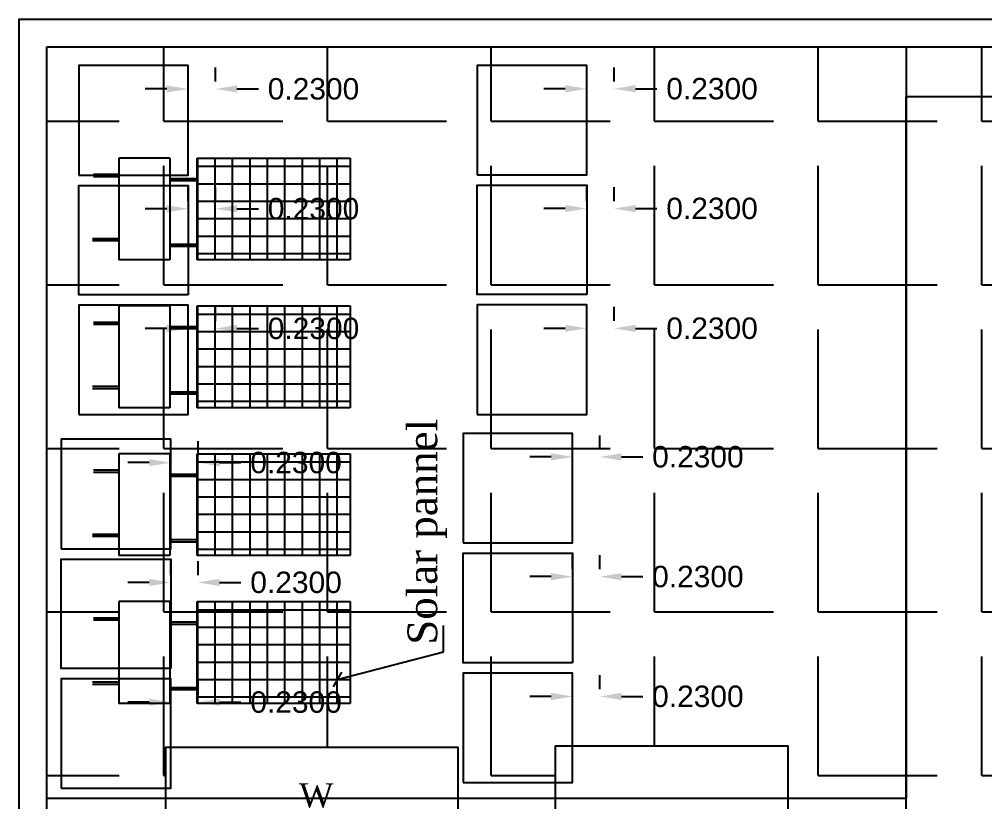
# Model space of a CAD drawing. Header units: metres. Extents: x 33037 to 87500, y -4470 to 25.
# Drawn here: x 87481.74 to 87489.86, y -4435.76 to -4429.17 of the extents above; entities that cross this region are included whole.
import ezdxf
from ezdxf.enums import TextEntityAlignment as Align

# ---------------------------------------------------------------- set-up
doc = ezdxf.new("R2010")
doc.units = ezdxf.units.M
doc.header["$MEASUREMENT"] = 0
for name, color, linetype in [('BLK_1_FLR_4_ROOF_AREA', 54, 'Continuous'), ('SOLAR_PANEL', 3, 'Continuous'), ('SOLAR_WATER_HEATER', 1, 'Continuous')]:
    doc.layers.add(name, color=color, linetype=linetype)
doc.styles.add('ISO Proportional', font='isocpeur.ttf')
doc.styles.add('ROMANS', font='times.ttf')
doc.styles.get("Standard").update_dxf_attribs({"font": 'arial.ttf'})
doc.dimstyles.get("Standard").update_dxf_attribs({"dimtxt": 0.18, "dimasz": 0.18, "dimexe": 0.18, "dimexo": 0.0625, "dimgap": 0.09, "dimtad": 0, "dimtih": 1, "dimtoh": 1, "dimdec": 4, "dimzin": 0, "dimdsep": 46, "dimtxsty": 'Standard', "dimcen": 0.09, "dimadec": 0, "dimazin": 0, "dimtfac": 1, "dimtdec": 4, "dimtofl": 0, "dimtmove": 0, "dimatfit": 3, "dimfxl": 0, "dimtolj": 1, "dimtzin": 0, "dimarcsym": 0})
doc.dimstyles.new('T-roman', dxfattribs={"dimtxt": 0.2, "dimasz": 0.2, "dimexe": 0.18, "dimexo": 0.0625, "dimgap": 0.09, "dimtad": 0, "dimtoh": 1, "dimzin": 0, "dimdsep": 46, "dimtxsty": 'ISO Proportional', "dimblk": 'OBLIQUE', "dimcen": 0.09, "dimclrd": 5, "dimclre": 2, "dimclrt": 7, "dimadec": 0, "dimazin": 0, "dimtfac": 1, "dimtofl": 0, "dimtmove": 2, "dimatfit": 3, "dimldrblk": 'OBLIQUE', "dimfxl": 0, "dimtolj": 1, "dimtzin": 0, "dimarcsym": 0})

# ---------------------------------------------------------------- blocks, each defined once
blk = doc.blocks.new('_Oblique')
at = {"color": 0, "linetype": 'ByBlock', "lineweight": -2}
blk.add_line((-0.5, -0.5), (0.5, 0.5), dxfattribs=at)
blk = doc.blocks.new('*D375')
at = {"layer": 'DEFPOINTS', "color": 0}
for p in [(87483.0116, -4432.9008), (87483.2416, -4432.9008), (87483.2416, -4432.9008)]:
    blk.add_point(p, dxfattribs=at)
at = {"layer": 'SOLAR_WATER_HEATER', "color": 0, "lineweight": -2}
for p, q in [((87483.0116, -4432.8383), (87483.0116, -4432.7208)), ((87483.2416, -4432.8383), (87483.2416, -4432.7208)), ((87482.8316, -4432.9008), (87482.6516, -4432.9008)), ((87483.4216, -4432.9008), (87483.6016, -4432.9008))]:
    blk.add_line(p, q, dxfattribs=at)
at = {"layer": 'SOLAR_WATER_HEATER', "color": 0}
for points in [[(87482.8316, -4432.8708), (87482.8316, -4432.9308), (87483.0116, -4432.9008)], [(87483.4216, -4432.8708), (87483.4216, -4432.9308), (87483.2416, -4432.9008)]]:
    blk.add_solid(points, dxfattribs=at)
at = {"layer": 'SOLAR_WATER_HEATER', "color": 0, "insert": (87484.0649, -4432.9008), "char_height": 0.18, "attachment_point": 5}
blk.add_mtext('\\A1;0.2300', dxfattribs=at)
blk = doc.blocks.new('*D376')
at = {"layer": 'DEFPOINTS', "color": 0}
for p in [(87483.0116, -4433.9076), (87483.2416, -4433.9076), (87483.2416, -4433.9076)]:
    blk.add_point(p, dxfattribs=at)
at = {"layer": 'SOLAR_WATER_HEATER', "color": 0, "lineweight": -2}
for p, q in [((87483.0116, -4433.8451), (87483.0116, -4433.7276)), ((87483.2416, -4433.8451), (87483.2416, -4433.7276)), ((87482.8316, -4433.9076), (87482.6516, -4433.9076)), ((87483.4216, -4433.9076), (87483.6016, -4433.9076))]:
    blk.add_line(p, q, dxfattribs=at)
at = {"layer": 'SOLAR_WATER_HEATER', "color": 0}
for points in [[(87482.8316, -4433.8776), (87482.8316, -4433.9376), (87483.0116, -4433.9076)], [(87483.4216, -4433.8776), (87483.4216, -4433.9376), (87483.2416, -4433.9076)]]:
    blk.add_solid(points, dxfattribs=at)
at = {"layer": 'SOLAR_WATER_HEATER', "color": 0, "insert": (87484.0649, -4433.9076), "char_height": 0.18, "attachment_point": 5}
blk.add_mtext('\\A1;0.2300', dxfattribs=at)
blk = doc.blocks.new('*D377')
at = {"layer": 'DEFPOINTS', "color": 0}
for p in [(87483.0116, -4434.9143), (87483.2416, -4434.9143), (87483.2416, -4434.9143)]:
    blk.add_point(p, dxfattribs=at)
at = {"layer": 'SOLAR_WATER_HEATER', "color": 0, "lineweight": -2}
for p, q in [((87483.0116, -4434.8518), (87483.0116, -4434.7343)), ((87483.2416, -4434.8518), (87483.2416, -4434.7343)), ((87482.8316, -4434.9143), (87482.6516, -4434.9143)), ((87483.4216, -4434.9143), (87483.6016, -4434.9143))]:
    blk.add_line(p, q, dxfattribs=at)
at = {"layer": 'SOLAR_WATER_HEATER', "color": 0}
for points in [[(87482.8316, -4434.8843), (87482.8316, -4434.9443), (87483.0116, -4434.9143)], [(87483.4216, -4434.8843), (87483.4216, -4434.9443), (87483.2416, -4434.9143)]]:
    blk.add_solid(points, dxfattribs=at)
at = {"layer": 'SOLAR_WATER_HEATER', "color": 0, "insert": (87484.0649, -4434.9143), "char_height": 0.18, "attachment_point": 5}
blk.add_mtext('\\A1;0.2300', dxfattribs=at)
blk = doc.blocks.new('*D378')
at = {"layer": 'DEFPOINTS', "color": 0}
for p in [(87486.3884, -4432.8523), (87486.6184, -4432.8523), (87486.6184, -4432.8523)]:
    blk.add_point(p, dxfattribs=at)
at = {"layer": 'SOLAR_WATER_HEATER', "color": 0, "lineweight": -2}
for p, q in [((87486.3884, -4432.7898), (87486.3884, -4432.6723)), ((87486.6184, -4432.7898), (87486.6184, -4432.6723)), ((87486.2084, -4432.8523), (87486.0284, -4432.8523)), ((87486.7984, -4432.8523), (87486.9784, -4432.8523))]:
    blk.add_line(p, q, dxfattribs=at)
at = {"layer": 'SOLAR_WATER_HEATER', "color": 0}
for points in [[(87486.2084, -4432.8223), (87486.2084, -4432.8823), (87486.3884, -4432.8523)], [(87486.7984, -4432.8223), (87486.7984, -4432.8823), (87486.6184, -4432.8523)]]:
    blk.add_solid(points, dxfattribs=at)
at = {"layer": 'SOLAR_WATER_HEATER', "color": 0, "insert": (87487.4417, -4432.8523), "char_height": 0.18, "attachment_point": 5}
blk.add_mtext('\\A1;0.2300', dxfattribs=at)
blk = doc.blocks.new('*D379')
at = {"layer": 'DEFPOINTS', "color": 0}
for p in [(87486.3884, -4433.859), (87486.6184, -4433.859), (87486.6184, -4433.859)]:
    blk.add_point(p, dxfattribs=at)
at = {"layer": 'SOLAR_WATER_HEATER', "color": 0, "lineweight": -2}
for p, q in [((87486.3884, -4433.7965), (87486.3884, -4433.679)), ((87486.6184, -4433.7965), (87486.6184, -4433.679)), ((87486.2084, -4433.859), (87486.0284, -4433.859)), ((87486.7984, -4433.859), (87486.9784, -4433.859))]:
    blk.add_line(p, q, dxfattribs=at)
at = {"layer": 'SOLAR_WATER_HEATER', "color": 0}
for points in [[(87486.2084, -4433.829), (87486.2084, -4433.889), (87486.3884, -4433.859)], [(87486.7984, -4433.829), (87486.7984, -4433.889), (87486.6184, -4433.859)]]:
    blk.add_solid(points, dxfattribs=at)
at = {"layer": 'SOLAR_WATER_HEATER', "color": 0, "insert": (87487.4417, -4433.859), "char_height": 0.18, "attachment_point": 5}
blk.add_mtext('\\A1;0.2300', dxfattribs=at)
blk = doc.blocks.new('*D380')
at = {"layer": 'DEFPOINTS', "color": 0}
for p in [(87486.3884, -4434.8658), (87486.6184, -4434.8658), (87486.6184, -4434.8658)]:
    blk.add_point(p, dxfattribs=at)
at = {"layer": 'SOLAR_WATER_HEATER', "color": 0, "lineweight": -2}
for p, q in [((87486.3884, -4434.8033), (87486.3884, -4434.6858)), ((87486.6184, -4434.8033), (87486.6184, -4434.6858)), ((87486.2084, -4434.8658), (87486.0284, -4434.8658)), ((87486.7984, -4434.8658), (87486.9784, -4434.8658))]:
    blk.add_line(p, q, dxfattribs=at)
at = {"layer": 'SOLAR_WATER_HEATER', "color": 0}
for points in [[(87486.2084, -4434.8358), (87486.2084, -4434.8958), (87486.3884, -4434.8658)], [(87486.7984, -4434.8358), (87486.7984, -4434.8958), (87486.6184, -4434.8658)]]:
    blk.add_solid(points, dxfattribs=at)
at = {"layer": 'SOLAR_WATER_HEATER', "color": 0, "insert": (87487.4417, -4434.8658), "char_height": 0.18, "attachment_point": 5}
blk.add_mtext('\\A1;0.2300', dxfattribs=at)
blk = doc.blocks.new('*D381')
at = {"layer": 'DEFPOINTS', "color": 0}
for p in [(87483.1581, -4429.76), (87483.3881, -4429.76), (87483.3881, -4429.76)]:
    blk.add_point(p, dxfattribs=at)
at = {"layer": 'SOLAR_WATER_HEATER', "color": 0, "lineweight": -2}
for p, q in [((87483.1581, -4429.6975), (87483.1581, -4429.58)), ((87483.3881, -4429.6975), (87483.3881, -4429.58)), ((87482.9781, -4429.76), (87482.7981, -4429.76)), ((87483.5681, -4429.76), (87483.7481, -4429.76))]:
    blk.add_line(p, q, dxfattribs=at)
at = {"layer": 'SOLAR_WATER_HEATER', "color": 0}
for points in [[(87482.9781, -4429.73), (87482.9781, -4429.79), (87483.1581, -4429.76)], [(87483.5681, -4429.73), (87483.5681, -4429.79), (87483.3881, -4429.76)]]:
    blk.add_solid(points, dxfattribs=at)
at = {"layer": 'SOLAR_WATER_HEATER', "color": 0, "insert": (87484.2115, -4429.76), "char_height": 0.18, "attachment_point": 5}
blk.add_mtext('\\A1;0.2300', dxfattribs=at)
blk = doc.blocks.new('*D382')
at = {"layer": 'DEFPOINTS', "color": 0}
for p in [(87483.1581, -4430.7668), (87483.3881, -4430.7668), (87483.3881, -4430.7668)]:
    blk.add_point(p, dxfattribs=at)
at = {"layer": 'SOLAR_WATER_HEATER', "color": 0, "lineweight": -2}
for p, q in [((87483.1581, -4430.7043), (87483.1581, -4430.5868)), ((87483.3881, -4430.7043), (87483.3881, -4430.5868)), ((87482.9781, -4430.7668), (87482.7981, -4430.7668)), ((87483.5681, -4430.7668), (87483.7481, -4430.7668))]:
    blk.add_line(p, q, dxfattribs=at)
at = {"layer": 'SOLAR_WATER_HEATER', "color": 0}
for points in [[(87482.9781, -4430.7368), (87482.9781, -4430.7968), (87483.1581, -4430.7668)], [(87483.5681, -4430.7368), (87483.5681, -4430.7968), (87483.3881, -4430.7668)]]:
    blk.add_solid(points, dxfattribs=at)
at = {"layer": 'SOLAR_WATER_HEATER', "color": 0, "insert": (87484.2115, -4430.7668), "char_height": 0.18, "attachment_point": 5}
blk.add_mtext('\\A1;0.2300', dxfattribs=at)
blk = doc.blocks.new('*D383')
at = {"layer": 'DEFPOINTS', "color": 0}
for p in [(87483.1581, -4431.7735), (87483.3881, -4431.7735), (87483.3881, -4431.7735)]:
    blk.add_point(p, dxfattribs=at)
at = {"layer": 'SOLAR_WATER_HEATER', "color": 0, "lineweight": -2}
for p, q in [((87483.1581, -4431.711), (87483.1581, -4431.5935)), ((87483.3881, -4431.711), (87483.3881, -4431.5935)), ((87482.9781, -4431.7735), (87482.7981, -4431.7735)), ((87483.5681, -4431.7735), (87483.7481, -4431.7735))]:
    blk.add_line(p, q, dxfattribs=at)
at = {"layer": 'SOLAR_WATER_HEATER', "color": 0}
for points in [[(87482.9781, -4431.7435), (87482.9781, -4431.8035), (87483.1581, -4431.7735)], [(87483.5681, -4431.7435), (87483.5681, -4431.8035), (87483.3881, -4431.7735)]]:
    blk.add_solid(points, dxfattribs=at)
at = {"layer": 'SOLAR_WATER_HEATER', "color": 0, "insert": (87484.2115, -4431.7735), "char_height": 0.18, "attachment_point": 5}
blk.add_mtext('\\A1;0.2300', dxfattribs=at)
blk = doc.blocks.new('*D384')
at = {"layer": 'DEFPOINTS', "color": 0}
for p in [(87486.5075, -4429.7585), (87486.7375, -4429.7585), (87486.7375, -4429.7585)]:
    blk.add_point(p, dxfattribs=at)
at = {"layer": 'SOLAR_WATER_HEATER', "color": 0, "lineweight": -2}
for p, q in [((87486.5075, -4429.696), (87486.5075, -4429.5785)), ((87486.7375, -4429.696), (87486.7375, -4429.5785)), ((87486.3275, -4429.7585), (87486.1475, -4429.7585)), ((87486.9175, -4429.7585), (87487.0975, -4429.7585))]:
    blk.add_line(p, q, dxfattribs=at)
at = {"layer": 'SOLAR_WATER_HEATER', "color": 0}
for points in [[(87486.3275, -4429.7285), (87486.3275, -4429.7885), (87486.5075, -4429.7585)], [(87486.9175, -4429.7285), (87486.9175, -4429.7885), (87486.7375, -4429.7585)]]:
    blk.add_solid(points, dxfattribs=at)
at = {"layer": 'SOLAR_WATER_HEATER', "color": 0, "insert": (87487.5608, -4429.7585), "char_height": 0.18, "attachment_point": 5}
blk.add_mtext('\\A1;0.2300', dxfattribs=at)
blk = doc.blocks.new('*D385')
at = {"layer": 'DEFPOINTS', "color": 0}
for p in [(87486.5075, -4430.7653), (87486.7375, -4430.7653), (87486.7375, -4430.7653)]:
    blk.add_point(p, dxfattribs=at)
at = {"layer": 'SOLAR_WATER_HEATER', "color": 0, "lineweight": -2}
for p, q in [((87486.5075, -4430.7028), (87486.5075, -4430.5853)), ((87486.7375, -4430.7028), (87486.7375, -4430.5853)), ((87486.3275, -4430.7653), (87486.1475, -4430.7653)), ((87486.9175, -4430.7653), (87487.0975, -4430.7653))]:
    blk.add_line(p, q, dxfattribs=at)
at = {"layer": 'SOLAR_WATER_HEATER', "color": 0}
for points in [[(87486.3275, -4430.7353), (87486.3275, -4430.7953), (87486.5075, -4430.7653)], [(87486.9175, -4430.7353), (87486.9175, -4430.7953), (87486.7375, -4430.7653)]]:
    blk.add_solid(points, dxfattribs=at)
at = {"layer": 'SOLAR_WATER_HEATER', "color": 0, "insert": (87487.5608, -4430.7653), "char_height": 0.18, "attachment_point": 5}
blk.add_mtext('\\A1;0.2300', dxfattribs=at)
blk = doc.blocks.new('*D386')
at = {"layer": 'DEFPOINTS', "color": 0}
for p in [(87486.5075, -4431.772), (87486.7375, -4431.772), (87486.7375, -4431.772)]:
    blk.add_point(p, dxfattribs=at)
at = {"layer": 'SOLAR_WATER_HEATER', "color": 0, "lineweight": -2}
for p, q in [((87486.5075, -4431.7095), (87486.5075, -4431.592)), ((87486.7375, -4431.7095), (87486.7375, -4431.592)), ((87486.3275, -4431.772), (87486.1475, -4431.772)), ((87486.9175, -4431.772), (87487.0975, -4431.772))]:
    blk.add_line(p, q, dxfattribs=at)
at = {"layer": 'SOLAR_WATER_HEATER', "color": 0}
for points in [[(87486.3275, -4431.742), (87486.3275, -4431.802), (87486.5075, -4431.772)], [(87486.9175, -4431.742), (87486.9175, -4431.802), (87486.7375, -4431.772)]]:
    blk.add_solid(points, dxfattribs=at)
at = {"layer": 'SOLAR_WATER_HEATER', "color": 0, "insert": (87487.5608, -4431.772), "char_height": 0.18, "attachment_point": 5}
blk.add_mtext('\\A1;0.2300', dxfattribs=at)

msp = doc.modelspace()

# ---------------------------------------------------------------- hatches: boundary and pattern name
h = msp.add_hatch()
h.set_pattern_fill('ANGLE', color=0, scale=5)
h.set_pattern_definition([(0, (1145.3275, 71.7184), (0, 1.375), [1, -0.375]), (90, (1145.3275, 71.7184), (-1.375, 1e-16), [1, -0.375])])
h.paths.add_polyline_path([(87499.70939, -4429.40472), (87481.96944, -4429.40472), (87481.96944, -4435.89445), (87482.96843, -4435.89445), (87482.96843, -4435.29442), (87485.42843, -4435.29442), (87485.42843, -4435.89445), (87486.24335, -4435.89445), (87486.24335, -4435.28445), (87488.19936, -4435.28445), (87488.19936, -4435.89445), (87488.19936, -4436.54289), (87488.7994, -4436.54289), (87488.7994, -4439.00289), (87488.19936, -4439.00289), (87488.19936, -4439.45448), (87488.19938, -4439.45448), (87488.19938, -4439.68448), (87488.19936, -4442.35449), (87487.96936, -4442.35449), (87481.96944, -4442.35448), (87481.96944, -4451.84468), (87487.96944, -4451.84468), (87487.96944, -4454.84468), (87499.70939, -4454.84468)])

# ---------------------------------------------------------------- linework, layer by layer
at = {"color": 0}
for p, q in [((87481.73944, -4429.17472), (87499.93939, -4429.17472)), ((87481.73944, -4455.07468), (87481.73944, -4429.17472)), ((87481.96944, -4435.89445), (87481.96944, -4429.40472)), ((87481.96944, -4429.40472), (87499.70939, -4429.40472)), ((87482.57553, -4430.47958), (87482.36346, -4430.47958)), ((87482.57553, -4430.49741), (87482.36346, -4430.49741)), ((87483.00352, -4430.51284), (87483.23427, -4430.51284)), ((87483.00352, -4430.53068), (87483.23427, -4430.53068)), ((87482.57553, -4431.01956), (87482.35367, -4431.01956)), ((87482.57553, -4431.0374), (87482.35367, -4431.0374)), ((87483.00352, -4431.06311), (87483.23427, -4431.06311)), ((87483.00352, -4431.08094), (87483.23427, -4431.08094)), ((87482.57553, -4431.72198), (87482.36346, -4431.72198)), ((87482.57553, -4431.73981), (87482.36346, -4431.73981)), ((87483.00352, -4431.75524), (87483.23427, -4431.75524)), ((87483.00352, -4431.77307), (87483.23427, -4431.77307)), ((87482.57553, -4432.26196), (87482.35367, -4432.26196)), ((87482.57553, -4432.27979), (87482.35367, -4432.27979)), ((87483.00352, -4432.30551), (87483.23427, -4432.30551)), ((87483.00352, -4432.32334), (87483.23427, -4432.32334)), ((87482.57553, -4432.96437), (87482.36346, -4432.96437)), ((87482.57553, -4432.9822), (87482.36346, -4432.9822)), ((87483.00352, -4432.99763), (87483.23427, -4432.99763)), ((87483.00352, -4433.01547), (87483.23427, -4433.01547)), ((87482.57553, -4433.50435), (87482.35367, -4433.50435)), ((87482.57553, -4433.52219), (87482.35367, -4433.52219)), ((87483.00352, -4433.5479), (87483.23427, -4433.5479)), ((87483.00352, -4433.56573), (87483.23427, -4433.56573)), ((87482.57553, -4434.20677), (87482.36346, -4434.20677)), ((87482.57553, -4434.2246), (87482.36346, -4434.2246)), ((87483.00352, -4434.24003), (87483.23427, -4434.24003)), ((87483.00352, -4434.25786), (87483.23427, -4434.25786)), ((87482.57553, -4434.74675), (87482.35367, -4434.74675)), ((87482.57553, -4434.76458), (87482.35367, -4434.76458)), ((87483.00352, -4434.7903), (87483.23427, -4434.7903)), ((87483.00352, -4434.80813), (87483.23427, -4434.80813))]:
    msp.add_line(p, q, dxfattribs=at)
at = {"color": 0, "ltscale": 10}
for p, q in [((87483.00352, -4430.34088), (87482.57553, -4430.34088)), ((87482.57553, -4430.34088), (87482.57553, -4431.19686)), ((87483.00352, -4430.34088), (87483.00352, -4431.19686)), ((87483.23427, -4430.34088), (87484.51823, -4430.34088)), ((87483.23427, -4431.19686), (87483.23427, -4430.34088)), ((87484.51823, -4430.34088), (87484.51823, -4431.19686)), ((87483.00352, -4431.19686), (87482.57553, -4431.19686)), ((87484.51823, -4431.19686), (87483.23427, -4431.19686)), ((87483.00352, -4431.58328), (87482.57553, -4431.58328)), ((87482.57553, -4431.58328), (87482.57553, -4432.43925)), ((87483.00352, -4431.58328), (87483.00352, -4432.43925)), ((87483.23427, -4431.58328), (87484.51823, -4431.58328)), ((87483.23427, -4432.43925), (87483.23427, -4431.58328)), ((87484.51823, -4431.58328), (87484.51823, -4432.43925)), ((87483.00352, -4432.43925), (87482.57553, -4432.43925)), ((87484.51823, -4432.43925), (87483.23427, -4432.43925)), ((87483.00352, -4432.82567), (87482.57553, -4432.82567)), ((87482.57553, -4432.82567), (87482.57553, -4433.68165)), ((87483.00352, -4432.82567), (87483.00352, -4433.68165)), ((87483.23427, -4432.82567), (87484.51823, -4432.82567)), ((87483.23427, -4433.68165), (87483.23427, -4432.82567)), ((87484.51823, -4432.82567), (87484.51823, -4433.68165)), ((87483.00352, -4433.68165), (87482.57553, -4433.68165)), ((87484.51823, -4433.68165), (87483.23427, -4433.68165)), ((87483.00352, -4434.06807), (87482.57553, -4434.06807)), ((87482.57553, -4434.06807), (87482.57553, -4434.92404)), ((87483.00352, -4434.06807), (87483.00352, -4434.92404)), ((87483.23427, -4434.06807), (87484.51823, -4434.06807)), ((87483.23427, -4434.92404), (87483.23427, -4434.06807)), ((87484.51823, -4434.06807), (87484.51823, -4434.92404)), ((87483.00352, -4434.92404), (87482.57553, -4434.92404)), ((87484.51823, -4434.92404), (87483.23427, -4434.92404))]:
    msp.add_line(p, q, dxfattribs=at)
at = {"color": 0, "linetype": 'Continuous'}
for p, q in [((87483.23855, -4431.19686), (87483.23855, -4430.34088)), ((87483.38514, -4431.19686), (87483.38514, -4430.34088)), ((87483.53173, -4431.19686), (87483.53173, -4430.34088)), ((87483.67832, -4431.19686), (87483.67832, -4430.34088)), ((87483.82491, -4431.19686), (87483.82491, -4430.34088)), ((87483.9715, -4431.19686), (87483.9715, -4430.34088)), ((87484.11809, -4431.19686), (87484.11809, -4430.34088)), ((87484.26468, -4431.19686), (87484.26468, -4430.34088)), ((87484.41127, -4431.19686), (87484.41127, -4430.34088)), ((87483.23427, -4430.40972), (87484.51823, -4430.40972)), ((87483.23427, -4430.55631), (87484.51823, -4430.55631)), ((87483.23427, -4430.7029), (87484.51823, -4430.7029)), ((87483.23427, -4430.84949), (87484.51823, -4430.84949)), ((87483.23427, -4430.99608), (87484.51823, -4430.99608)), ((87483.23427, -4431.14267), (87484.51823, -4431.14267)), ((87483.23855, -4432.43925), (87483.23855, -4431.58328)), ((87483.38514, -4432.43925), (87483.38514, -4431.58328)), ((87483.53173, -4432.43925), (87483.53173, -4431.58328)), ((87483.67832, -4432.43925), (87483.67832, -4431.58328)), ((87483.82491, -4432.43925), (87483.82491, -4431.58328)), ((87483.9715, -4432.43925), (87483.9715, -4431.58328)), ((87484.11809, -4432.43925), (87484.11809, -4431.58328)), ((87484.26468, -4432.43925), (87484.26468, -4431.58328)), ((87484.41127, -4432.43925), (87484.41127, -4431.58328)), ((87483.23427, -4431.65212), (87484.51823, -4431.65212)), ((87483.23427, -4431.79871), (87484.51823, -4431.79871)), ((87483.23427, -4431.9453), (87484.51823, -4431.9453)), ((87483.23427, -4432.09189), (87484.51823, -4432.09189)), ((87483.23427, -4432.23848), (87484.51823, -4432.23848)), ((87483.23427, -4432.38507), (87484.51823, -4432.38507)), ((87483.23855, -4433.68165), (87483.23855, -4432.82567)), ((87483.38514, -4433.68165), (87483.38514, -4432.82567)), ((87483.53173, -4433.68165), (87483.53173, -4432.82567)), ((87483.67832, -4433.68165), (87483.67832, -4432.82567)), ((87483.82491, -4433.68165), (87483.82491, -4432.82567)), ((87483.9715, -4433.68165), (87483.9715, -4432.82567)), ((87484.11809, -4433.68165), (87484.11809, -4432.82567)), ((87484.26468, -4433.68165), (87484.26468, -4432.82567)), ((87484.41127, -4433.68165), (87484.41127, -4432.82567)), ((87483.23427, -4432.89451), (87484.51823, -4432.89451)), ((87483.23427, -4433.0411), (87484.51823, -4433.0411)), ((87483.23427, -4433.18769), (87484.51823, -4433.18769)), ((87483.23427, -4433.33428), (87484.51823, -4433.33428)), ((87483.23427, -4433.48087), (87484.51823, -4433.48087)), ((87483.23427, -4433.62746), (87484.51823, -4433.62746)), ((87483.23855, -4434.92404), (87483.23855, -4434.06807)), ((87483.38514, -4434.92404), (87483.38514, -4434.06807)), ((87483.53173, -4434.92404), (87483.53173, -4434.06807)), ((87483.67832, -4434.92404), (87483.67832, -4434.06807)), ((87483.82491, -4434.92404), (87483.82491, -4434.06807)), ((87483.9715, -4434.92404), (87483.9715, -4434.06807)), ((87484.11809, -4434.92404), (87484.11809, -4434.06807)), ((87484.26468, -4434.92404), (87484.26468, -4434.06807)), ((87484.41127, -4434.92404), (87484.41127, -4434.06807)), ((87483.23427, -4434.13691), (87484.51823, -4434.13691)), ((87483.23427, -4434.2835), (87484.51823, -4434.2835)), ((87483.23427, -4434.43009), (87484.51823, -4434.43009)), ((87483.23427, -4434.57668), (87484.51823, -4434.57668)), ((87483.23427, -4434.72327), (87484.51823, -4434.72327)), ((87483.23427, -4434.86986), (87484.51823, -4434.86986))]:
    msp.add_line(p, q, dxfattribs=at)
at = {"color": 0}
for points in [[(87485.19843, -4435.89441), (87485.42843, -4435.89442), (87485.42843, -4435.29442), (87482.96843, -4435.29442), (87482.96843, -4435.29442), (87482.96843, -4435.89443), (87483.19843, -4435.89443)], [(87488.19936, -4435.89445), (87488.19936, -4435.28445), (87486.24335, -4435.28445), (87486.24335, -4435.28445), (87486.24335, -4435.89445)]]:
    msp.add_lwpolyline(points, dxfattribs=at)
at = {"layer": 'BLK_1_FLR_4_ROOF_AREA'}
msp.add_lwpolyline([(87499.93939, -4455.07468), (87481.73944, -4455.07468), (87481.73944, -4429.17472), (87499.93939, -4429.17472)], close=True, dxfattribs=at)
at = {"layer": 'SOLAR_PANEL', "color": 3}
for points in [[(87481.96944, -4429.40472), (87489.19163, -4429.40472), (87489.19163, -4435.72272), (87481.96944, -4435.72272)], [(87489.19163, -4429.82259), (87499.70939, -4429.82259), (87499.70939, -4454.84468), (87489.19163, -4454.84468)]]:
    msp.add_lwpolyline(points, close=True, dxfattribs=at)
at = {"layer": 'SOLAR_WATER_HEATER', "color": 1}
for points in [[(87482.23814, -4430.48356), (87483.15814, -4430.48356), (87483.15814, -4429.56356), (87482.23814, -4429.56356)], [(87485.58745, -4430.48208), (87486.50745, -4430.48208), (87486.50745, -4429.56208), (87485.58745, -4429.56208)], [(87483.15814, -4431.4903), (87482.23814, -4431.4903), (87482.23814, -4430.5703), (87483.15814, -4430.5703)], [(87486.50745, -4431.48883), (87485.58745, -4431.48883), (87485.58745, -4430.56883), (87486.50745, -4430.56883)], [(87482.23814, -4432.49704), (87483.15814, -4432.49704), (87483.15814, -4431.57704), (87482.23814, -4431.57704)], [(87485.58745, -4432.49557), (87486.50745, -4432.49557), (87486.50745, -4431.57557), (87485.58745, -4431.57557)], [(87485.4684, -4433.57584), (87486.3884, -4433.57584), (87486.3884, -4432.65584), (87485.4684, -4432.65584)], [(87482.09155, -4433.62438), (87483.01155, -4433.62438), (87483.01155, -4432.70438), (87482.09155, -4432.70438)], [(87486.3884, -4434.58258), (87485.4684, -4434.58258), (87485.4684, -4433.66258), (87486.3884, -4433.66258)], [(87483.01155, -4434.63113), (87482.09155, -4434.63113), (87482.09155, -4433.71113), (87483.01155, -4433.71113)], [(87482.09155, -4435.63787), (87483.01155, -4435.63787), (87483.01155, -4434.71787), (87482.09155, -4434.71787)], [(87485.4684, -4435.58933), (87486.3884, -4435.58933), (87486.3884, -4434.66933), (87485.4684, -4434.66933)]]:
    msp.add_lwpolyline(points, close=True, dxfattribs=at)

# ---------------------------------------------------------------- texts
at = {"color": 0, "style": 'ROMANS'}
msp.add_text('Solar pannel', height=0.25, rotation=90, dxfattribs=at).set_placement((87485.1589, -4433.48212), align=Align.MIDDLE)
msp.add_text('W', height=0.2032, dxfattribs=at).set_placement((87484.09015, -4435.79822))

# ---------------------------------------------------------------- dimensions: what is measured, and where the dimension line sits
at = {"layer": 'SOLAR_WATER_HEATER'}
for base, p1, p2, picture, middle in [((87483.38814, -4429.76001), (87483.15814, -4429.76001), (87483.38814, -4429.76001), '*D381', (87484.21146, -4429.76001)), ((87486.73745, -4429.75854), (87486.50745, -4429.75854), (87486.73745, -4429.75854), '*D384', (87487.56078, -4429.75854)), ((87483.38814, -4430.76676), (87483.15814, -4430.76676), (87483.38814, -4430.76676), '*D382', (87484.21146, -4430.76676)), ((87486.73745, -4430.76529), (87486.50745, -4430.76529), (87486.73745, -4430.76529), '*D385', (87487.56078, -4430.76529)), ((87483.38814, -4431.7735), (87483.15814, -4431.7735), (87483.38814, -4431.7735), '*D383', (87484.21146, -4431.7735)), ((87486.73745, -4431.77203), (87486.50745, -4431.77203), (87486.73745, -4431.77203), '*D386', (87487.56078, -4431.77203)), ((87486.6184, -4432.8523), (87486.3884, -4432.8523), (87486.6184, -4432.8523), '*D378', (87487.44173, -4432.8523)), ((87483.24155, -4432.90084), (87483.01155, -4432.90084), (87483.24155, -4432.90084), '*D375', (87484.06487, -4432.90084)), ((87483.24155, -4433.90758), (87483.01155, -4433.90758), (87483.24155, -4433.90758), '*D376', (87484.06487, -4433.90758)), ((87486.6184, -4433.85904), (87486.3884, -4433.85904), (87486.6184, -4433.85904), '*D379', (87487.44173, -4433.85904)), ((87486.6184, -4434.86579), (87486.3884, -4434.86579), (87486.6184, -4434.86579), '*D380', (87487.44173, -4434.86579)), ((87483.24155, -4434.91433), (87483.01155, -4434.91433), (87483.24155, -4434.91433), '*D377', (87484.06487, -4434.91433))]:
    dim = msp.add_linear_dim(base=base, p1=p1, p2=p2, angle=180, dimstyle='Standard', override={"dimscale": 1}, dxfattribs=at)
    dim.commit()
    dim.dimension.update_dxf_attribs({"geometry": picture, "text_midpoint": middle})

# ---------------------------------------------------------------- leaders
at = {"color": 0}
msp.add_leader([(87484.41127, -4434.72327), (87485.30524, -4434.4905), (87485.30524, -4434.2704)], dimstyle='T-roman', override={"dimasz": 0.1, "dimgap": 0.09, "dimtad": 0, "dimfxl": 0.18}, dxfattribs=at)

doc.saveas('drawing.dxf')
